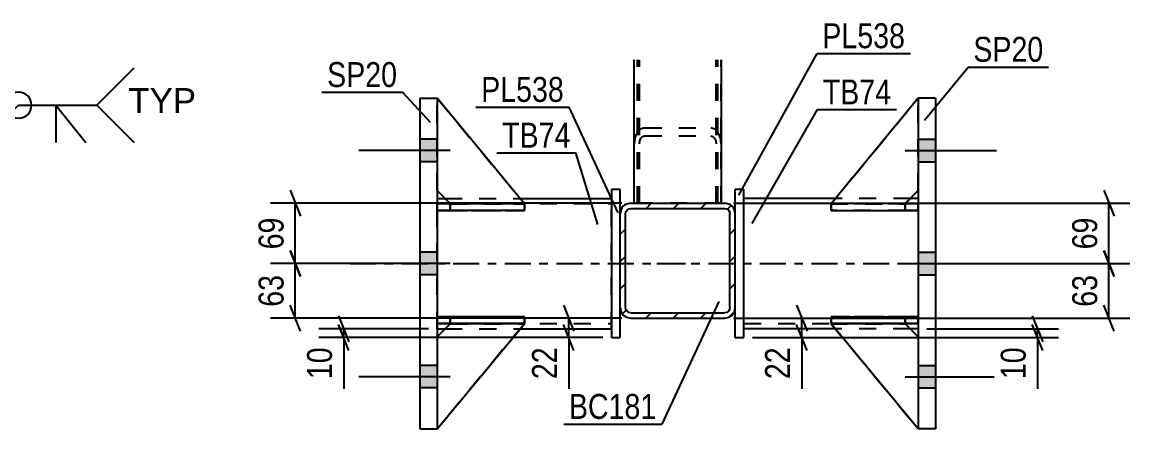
# Model space of a CAD drawing. Header units: millimetres. Extents: x 0 to 841, y 0 to 594.
# Drawn here: x 135.1 to 262.3, y 149.6 to 196.4 of the extents above; entities that cross this region are included whole.
import ezdxf

# ---------------------------------------------------------------- set-up
doc = ezdxf.new("R2010")
doc.units = ezdxf.units.MM
doc.linetypes.add('DXK_LINE_DOT2', pattern=[3.9198, 1.9599, -1.9599])
doc.linetypes.add('DXK_LINE_DOT3', pattern=[5.9187, 2.979, -0.9799, 0.9799, -0.9799])
doc.styles.add('Arial', font='ARIAL.TTF', dxfattribs={"height": 0.2})
doc.styles.add('Arial Narrow', font='ARIALN.TTF', dxfattribs={"height": 0.2})

# ---------------------------------------------------------------- blocks, each defined once
blk = doc.blocks.new('Part-318884981-1444 - 1248')
at = {"color": 7, "linetype": 'DXK_LINE_DOT2'}
for p, q in [((205.38, 175.54), (205.38, 192.03)), ((205.98, 175.54), (205.98, 192.03)), ((214.78, 175.54), (214.78, 192.03)), ((215.38, 175.54), (215.38, 192.03)), ((205.73, 183.67), (205.47, 183.07)), ((206.12, 184.07), (205.73, 183.67)), ((206.58, 184.22), (206.12, 184.07)), ((206.16, 183.01), (206.35, 183.22)), ((206.35, 183.22), (206.58, 183.29)), ((206.58, 184.22), (214.18, 184.22)), ((206.58, 183.29), (214.18, 183.29)), ((214.64, 184.07), (214.18, 184.22)), ((214.18, 183.29), (214.41, 183.22)), ((214.41, 183.22), (214.61, 183.01)), ((215.03, 183.67), (214.64, 184.07)), ((215.29, 183.07), (215.03, 183.67)), ((205.47, 183.07), (205.38, 182.36)), ((205.98, 182.36), (206.03, 182.71)), ((206.03, 182.71), (206.16, 183.01)), ((214.61, 183.01), (214.74, 182.71)), ((214.74, 182.71), (214.78, 182.36)), ((215.38, 182.36), (215.29, 183.07)), ((205.38, 175.54), (215.38, 175.54))]:
    blk.add_line(p, q, dxfattribs=at)
blk = doc.blocks.new('Part-318884981-1316 - 1248')
at = {"color": 7, "linetype": 'DXK_LINE_DOT2'}
for p, q in [((182.78, 176.99), (182.78, 187.6)), ((182.78, 187.6), (192.78, 175.49)), ((182.78, 187.6), (192.78, 175.49)), ((184.28, 175.49), (182.78, 176.99)), ((184.28, 175.49), (182.78, 176.99)), ((192.78, 175.49), (184.28, 175.49)), ((184.28, 175.49), (184.28, 175.49)), ((184.28, 175.49), (192.78, 175.49)), ((192.78, 175.49), (192.78, 175.49))]:
    blk.add_line(p, q, dxfattribs=at)
blk = doc.blocks.new('Part-318884981-1436 - 1248')
at = {"color": 2, "linetype": 'Continuous'}
for p, q in [((184.28, 161.69), (182.78, 160.19)), ((182.78, 149.6), (192.78, 161.69)), ((192.78, 161.69), (184.28, 161.69)), ((184.28, 161.69), (184.28, 161.69)), ((192.78, 161.69), (192.78, 161.69))]:
    blk.add_line(p, q, dxfattribs=at)
at = {"color": 7, "linetype": 'DXK_LINE_DOT2'}
for p, q in [((182.78, 160.19), (184.28, 161.69)), ((182.78, 149.6), (192.78, 161.69)), ((184.28, 161.69), (192.78, 161.69)), ((182.78, 160.19), (182.78, 149.6))]:
    blk.add_line(p, q, dxfattribs=at)
blk = doc.blocks.new('Part-318884981-1445 - 1248')
at = {"color": 2, "linetype": 'Continuous'}
for p, q in [((205.38, 175.54), (205.38, 192.03)), ((215.38, 192.03), (215.38, 175.54))]:
    blk.add_line(p, q, dxfattribs=at)
at = {"color": 7, "linetype": 'DXK_LINE_DOT2'}
for p, q in [((205.78, 175.54), (205.78, 192.03)), ((214.98, 175.54), (214.98, 192.03)), ((215.38, 175.54), (205.38, 175.54))]:
    blk.add_line(p, q, dxfattribs=at)
blk = doc.blocks.new('Part-318884981-1317 - 1248')
at = {"color": 2, "linetype": 'Continuous'}
for p, q in [((182.78, 187.6), (182.78, 187.6)), ((192.78, 175.49), (182.78, 187.6)), ((184.27, 175.5), (182.78, 176.99)), ((191.53, 175.49), (192.78, 175.49)), ((192.78, 175.49), (192.78, 175.49))]:
    blk.add_line(p, q, dxfattribs=at)
at = {"color": 7, "linetype": 'DXK_LINE_DOT2'}
for p, q in [((182.78, 187.6), (192.78, 175.49)), ((182.78, 187.6), (182.78, 187.6)), ((182.78, 176.99), (182.78, 187.6)), ((184.28, 175.49), (182.78, 176.99)), ((184.28, 175.49), (184.27, 175.5)), ((192.78, 175.49), (184.28, 175.49)), ((184.28, 175.49), (184.28, 175.49)), ((184.28, 175.49), (191.53, 175.49))]:
    blk.add_line(p, q, dxfattribs=at)
blk = doc.blocks.new('Part-318884981-1315 - 1248')
at = {"color": 7, "linetype": 'DXK_LINE_DOT2'}
for p, q in [((182.78, 162.5), (184.28, 162.5)), ((192.78, 162.5), (182.78, 162.5)), ((182.78, 162.5), (182.78, 162.5)), ((182.78, 162.5), (182.78, 161.7)), ((182.78, 162.5), (182.78, 161.7)), ((184.28, 161.7), (182.78, 161.7)), ((182.78, 161.7), (192.78, 161.7)), ((182.78, 161.7), (182.78, 161.7)), ((184.28, 162.5), (192.78, 162.5)), ((184.28, 162.5), (184.28, 161.7)), ((192.78, 161.7), (184.28, 161.7)), ((192.78, 162.5), (192.78, 161.7))]:
    blk.add_line(p, q, dxfattribs=at)
blk = doc.blocks.new('Part-318884981-1318 - 1248')
at = {"color": 7, "linetype": 'DXK_LINE_DOT2'}
for p, q in [((184.28, 161.69), (182.78, 160.19)), ((182.78, 149.6), (192.78, 161.69)), ((182.78, 160.19), (184.28, 161.69)), ((192.78, 161.69), (182.78, 149.6)), ((192.78, 161.69), (184.28, 161.69)), ((184.28, 161.69), (184.28, 161.69)), ((184.28, 161.69), (192.78, 161.69)), ((192.78, 161.69), (192.78, 161.69)), ((182.78, 160.19), (182.78, 149.6))]:
    blk.add_line(p, q, dxfattribs=at)
blk = doc.blocks.new('Part-318884981-1337 - 1248')
at = {"color": 2, "linetype": 'Continuous'}
for p, q in [((180.78, 187.6), (182.78, 187.6)), ((180.78, 187.6), (180.78, 149.6)), ((182.78, 187.6), (182.78, 149.6)), ((180.78, 149.6), (182.78, 149.6))]:
    blk.add_line(p, q, dxfattribs=at)
blk = doc.blocks.new('Part-318884981-1466 - 1248')
at = {"linetype": 'Continuous'}
h = blk.add_hatch(dxfattribs=at)
h.set_pattern_fill('', scale=0.7, style=0, pattern_type=0)
h.set_pattern_definition([(45, (216.2405, 162.4318), (-1.57154, 1.57154), [])])
h.paths.add_polyline_path([(215.78, 162.34), (216.24, 162.43), (216.63, 162.69), (216.89, 163.08), (216.98, 163.54), (216.98, 174.34), (216.89, 174.8), (216.63, 175.19), (216.24, 175.45), (215.78, 175.54), (204.98, 175.54), (204.52, 175.45), (204.13, 175.19), (203.87, 174.8), (203.78, 174.34), (203.78, 163.54), (203.87, 163.08), (204.13, 162.69), (204.52, 162.43), (204.98, 162.34)])
h.paths.add_polyline_path([(204.98, 162.94), (204.75, 162.99), (204.56, 163.12), (204.43, 163.31), (204.38, 163.54), (204.38, 174.34), (204.43, 174.57), (204.56, 174.76), (204.75, 174.89), (204.98, 174.94), (215.78, 174.94), (216.01, 174.89), (216.21, 174.76), (216.34, 174.57), (216.38, 174.34), (216.38, 163.54), (216.34, 163.31), (216.21, 163.12), (216.01, 162.99), (215.78, 162.94)])
at = {"color": 2, "linetype": 'Continuous'}
for p, q in [((204.98, 175.54), (204.52, 175.45)), ((204.98, 175.54), (215.78, 175.54)), ((216.24, 175.45), (215.78, 175.54)), ((203.87, 174.8), (203.78, 174.34)), ((203.78, 163.54), (203.78, 174.34)), ((204.38, 174.34), (204.43, 174.57)), ((204.38, 163.54), (204.38, 174.34)), ((204.43, 174.57), (204.56, 174.76)), ((204.56, 174.76), (204.75, 174.89)), ((204.75, 174.89), (204.98, 174.94)), ((204.98, 174.94), (215.78, 174.94)), ((215.78, 174.94), (216.01, 174.89)), ((216.01, 174.89), (216.21, 174.76)), ((216.21, 174.76), (216.34, 174.57)), ((216.34, 174.57), (216.38, 174.34)), ((216.38, 163.54), (216.38, 174.34)), ((216.98, 174.34), (216.89, 174.8)), ((216.98, 163.54), (216.98, 174.34)), ((203.78, 163.54), (203.87, 163.08)), ((204.43, 163.31), (204.38, 163.54)), ((204.56, 163.12), (204.43, 163.31)), ((204.75, 162.99), (204.56, 163.12)), ((204.98, 162.94), (204.75, 162.99)), ((204.98, 162.94), (215.78, 162.94)), ((216.01, 162.99), (215.78, 162.94)), ((216.21, 163.12), (216.01, 162.99)), ((216.34, 163.31), (216.21, 163.12)), ((216.38, 163.54), (216.34, 163.31)), ((216.89, 163.08), (216.98, 163.54)), ((204.52, 162.43), (204.98, 162.34)), ((204.98, 162.34), (215.78, 162.34)), ((215.78, 162.34), (216.24, 162.43))]:
    blk.add_line(p, q, dxfattribs=at)
at = {"color": 7, "linetype": 'DXK_LINE_DOT3'}
blk.add_line((210.38, 168.94), (210.38, 168.94), dxfattribs=at)
at = {"color": 2, "linetype": 'Continuous'}
for centre, start, end in [((204.98, 174.34), 112.5, 157.5), ((215.78, 174.34), 22.5, 67.5), ((204.98, 163.54), 202.5, 247.5), ((215.78, 163.54), 292.5, 337.5)]:
    blk.add_arc(centre, 1.2, start, end, dxfattribs=at)
blk = doc.blocks.new('Part-318884981-1342 - 1248')
at = {"color": 2, "linetype": 'Continuous'}
for p, q in [((239.98, 187.6), (237.98, 187.6)), ((237.98, 187.6), (237.98, 149.6)), ((239.98, 187.6), (239.98, 149.6)), ((239.98, 149.6), (237.98, 149.6))]:
    blk.add_line(p, q, dxfattribs=at)
blk = doc.blocks.new('Part-318884981-1343 - 1248')
at = {"color": 2, "linetype": 'Continuous'}
for p, q in [((182.78, 174.7), (182.78, 175.5)), ((182.78, 175.5), (191.53, 175.5)), ((192.78, 175.5), (192.77, 175.5)), ((192.78, 174.7), (192.78, 175.5)), ((192.78, 174.7), (182.78, 174.7)), ((182.78, 174.7), (182.78, 174.7))]:
    blk.add_line(p, q, dxfattribs=at)
at = {"color": 7, "linetype": 'DXK_LINE_DOT2'}
for p, q in [((184.28, 175.5), (182.78, 175.5)), ((184.28, 174.7), (184.28, 175.5)), ((184.28, 175.5), (192.77, 175.5)), ((182.78, 174.7), (184.28, 174.7)), ((184.28, 174.7), (192.78, 174.7))]:
    blk.add_line(p, q, dxfattribs=at)
blk = doc.blocks.new('Part-318884981-1432 - 1248')
at = {"color": 7, "linetype": 'DXK_LINE_DOT2'}
for p, q in [((227.98, 161.7), (227.98, 162.5)), ((227.98, 162.5), (236.48, 162.5)), ((237.98, 162.5), (227.98, 162.5)), ((236.48, 161.7), (227.98, 161.7)), ((227.98, 161.7), (237.98, 161.7)), ((236.48, 161.7), (236.48, 162.5)), ((236.48, 162.5), (237.98, 162.5)), ((237.98, 161.7), (236.48, 161.7)), ((237.98, 161.7), (237.98, 162.5)), ((237.98, 161.7), (237.98, 162.5)), ((237.98, 162.5), (237.98, 162.5)), ((237.98, 161.7), (237.98, 161.7))]:
    blk.add_line(p, q, dxfattribs=at)
blk = doc.blocks.new('Part-318884981-1368 - 1248')
at = {"color": 2, "linetype": 'Continuous'}
for p, q in [((237.98, 187.6), (227.98, 175.49)), ((237.98, 187.6), (237.98, 187.6)), ((236.49, 175.5), (237.98, 176.99)), ((229.23, 175.49), (227.98, 175.49)), ((227.98, 175.49), (227.98, 175.49))]:
    blk.add_line(p, q, dxfattribs=at)
at = {"color": 7, "linetype": 'DXK_LINE_DOT2'}
for p, q in [((237.98, 187.6), (227.98, 175.49)), ((237.98, 176.99), (237.98, 187.6)), ((236.48, 175.49), (237.98, 176.99)), ((236.48, 175.49), (227.98, 175.49)), ((236.48, 175.49), (229.23, 175.49)), ((236.48, 175.49), (236.49, 175.5)), ((236.48, 175.49), (236.48, 175.49))]:
    blk.add_line(p, q, dxfattribs=at)
blk = doc.blocks.new('Part-318884981-1433 - 1248')
at = {"color": 7, "linetype": 'DXK_LINE_DOT2'}
for p, q in [((227.98, 174.7), (227.98, 175.5)), ((227.98, 175.5), (236.48, 175.5)), ((237.98, 175.5), (227.98, 175.5)), ((236.48, 174.7), (236.48, 175.5)), ((236.48, 175.5), (237.98, 175.5)), ((237.98, 174.7), (237.98, 175.5)), ((237.98, 174.7), (237.98, 175.5)), ((237.98, 175.5), (237.98, 175.5)), ((236.48, 174.7), (227.98, 174.7)), ((227.98, 174.7), (237.98, 174.7)), ((237.98, 174.7), (236.48, 174.7)), ((237.98, 174.7), (237.98, 174.7))]:
    blk.add_line(p, q, dxfattribs=at)
blk = doc.blocks.new('Part-318884981-1369 - 1248')
at = {"color": 7, "linetype": 'DXK_LINE_DOT2'}
for p, q in [((227.98, 161.69), (236.48, 161.69)), ((237.98, 149.6), (227.98, 161.69)), ((227.98, 161.69), (227.98, 161.69)), ((236.48, 161.69), (227.98, 161.69)), ((227.98, 161.69), (237.98, 149.6)), ((236.48, 161.69), (237.98, 160.19)), ((236.48, 161.69), (236.48, 161.69)), ((237.98, 160.19), (236.48, 161.69)), ((237.98, 160.19), (237.98, 149.6))]:
    blk.add_line(p, q, dxfattribs=at)
blk = doc.blocks.new('Part-318884981-1434 - 1248')
at = {"color": 2, "linetype": 'Continuous'}
for p, q in [((227.98, 162.5), (237.98, 162.5)), ((227.98, 162.5), (227.98, 161.7)), ((237.98, 161.7), (227.98, 161.7)), ((237.98, 162.5), (237.98, 162.5)), ((237.98, 161.7), (237.98, 162.5))]:
    blk.add_line(p, q, dxfattribs=at)
at = {"color": 7, "linetype": 'DXK_LINE_DOT2'}
for p, q in [((236.48, 162.5), (227.98, 162.5)), ((227.98, 161.7), (236.48, 161.7)), ((237.98, 162.5), (236.48, 162.5)), ((236.48, 162.5), (236.48, 161.7)), ((236.48, 161.7), (237.98, 161.7)), ((237.98, 162.5), (237.98, 162.5))]:
    blk.add_line(p, q, dxfattribs=at)
blk = doc.blocks.new('Part-318884981-1370 - 1248')
at = {"color": 2, "linetype": 'Continuous'}
for p, q in [((227.98, 161.69), (227.98, 161.69)), ((236.48, 161.69), (227.98, 161.69)), ((237.98, 149.6), (227.98, 161.69)), ((236.48, 161.69), (236.48, 161.69)), ((236.48, 161.69), (237.98, 160.19))]:
    blk.add_line(p, q, dxfattribs=at)
at = {"color": 7, "linetype": 'DXK_LINE_DOT2'}
for p, q in [((227.98, 161.69), (236.48, 161.69)), ((237.98, 149.6), (227.98, 161.69)), ((236.48, 161.69), (237.98, 160.19)), ((237.98, 160.19), (237.98, 149.6))]:
    blk.add_line(p, q, dxfattribs=at)
blk = doc.blocks.new('Part-318884981-1385 - 1248')
at = {"color": 2, "linetype": 'Continuous'}
for p, q in [((182.78, 176.1), (183.67, 176.1)), ((192.28, 176.1), (202.78, 176.1)), ((182.78, 161.1), (183.69, 161.1)), ((192.29, 161.1), (202.78, 161.1))]:
    blk.add_line(p, q, dxfattribs=at)
at = {"color": 7, "linetype": 'DXK_LINE_DOT2'}
for p, q in [((182.78, 161.1), (182.78, 176.1)), ((182.78, 175.5), (202.78, 175.5)), ((183.67, 176.1), (192.28, 176.1)), ((202.78, 161.1), (202.78, 176.1)), ((182.78, 161.7), (202.78, 161.7)), ((183.69, 161.1), (192.29, 161.1))]:
    blk.add_line(p, q, dxfattribs=at)
at = {"color": 7, "linetype": 'DXK_LINE_DOT3'}
blk.add_line((172.78, 168.6), (212.78, 168.6), dxfattribs=at)
blk = doc.blocks.new('Part-318884981-1400 - 1248')
at = {"color": 2, "linetype": 'Continuous'}
for p, q in [((203.78, 177.1), (202.78, 177.1)), ((202.78, 177.1), (202.78, 160.1)), ((203.78, 174.34), (203.78, 177.1)), ((203.78, 160.1), (203.78, 163.54)), ((202.78, 160.1), (203.78, 160.1))]:
    blk.add_line(p, q, dxfattribs=at)
at = {"color": 7, "linetype": 'DXK_LINE_DOT2'}
blk.add_line((203.78, 163.54), (203.78, 174.34), dxfattribs=at)
blk = doc.blocks.new('Part-318884981-1405 - 1248')
at = {"color": 2, "linetype": 'Continuous'}
for p, q in [((217.98, 177.1), (216.98, 177.1)), ((216.98, 174.34), (216.98, 177.1)), ((217.98, 160.1), (217.98, 177.1)), ((216.98, 160.1), (216.98, 163.54)), ((216.98, 160.1), (217.98, 160.1))]:
    blk.add_line(p, q, dxfattribs=at)
at = {"color": 7, "linetype": 'DXK_LINE_DOT2'}
blk.add_line((216.98, 163.54), (216.98, 174.34), dxfattribs=at)
blk = doc.blocks.new('Bolt-318884981-1414 - 1248')
at = {"linetype": 'Continuous'}
for points in [[(239.98, 180.3), (239.98, 182.9), (237.98, 182.9), (237.98, 180.3)], [(239.98, 180.3), (239.98, 182.9), (237.98, 182.9), (237.98, 180.3)], [(239.98, 180.3), (239.98, 182.9), (237.98, 182.9), (237.98, 180.3)], [(239.98, 167.3), (239.98, 169.9), (237.98, 169.9), (237.98, 167.3)], [(239.98, 167.3), (239.98, 169.9), (237.98, 169.9), (237.98, 167.3)], [(239.98, 154.3), (239.98, 156.9), (237.98, 156.9), (237.98, 154.3)], [(239.98, 154.3), (239.98, 156.9), (237.98, 156.9), (237.98, 154.3)], [(239.98, 154.3), (239.98, 156.9), (237.98, 156.9), (237.98, 154.3)]]:
    blk.add_hatch(color=1, dxfattribs=at).paths.add_polyline_path(points)
at = {"color": 1, "linetype": 'Continuous'}
for p, q in [((237.98, 182.9), (239.98, 182.9)), ((237.98, 182.9), (239.98, 182.9)), ((237.98, 182.9), (239.98, 182.9)), ((236.48, 181.6), (246.98, 181.6)), ((236.48, 181.6), (246.98, 181.6)), ((236.48, 181.6), (246.98, 181.6)), ((237.98, 180.3), (239.98, 180.3)), ((237.98, 180.3), (239.98, 180.3)), ((237.98, 180.3), (239.98, 180.3)), ((237.98, 169.9), (239.98, 169.9)), ((237.98, 169.9), (239.98, 169.9)), ((236.48, 168.6), (246.98, 168.6)), ((236.48, 168.6), (246.98, 168.6)), ((237.98, 167.3), (239.98, 167.3)), ((237.98, 167.3), (239.98, 167.3)), ((237.98, 156.9), (239.98, 156.9)), ((237.98, 156.9), (239.98, 156.9)), ((237.98, 156.9), (239.98, 156.9)), ((236.48, 155.6), (246.98, 155.6)), ((236.48, 155.6), (246.98, 155.6)), ((236.48, 155.6), (246.98, 155.6)), ((237.98, 154.3), (239.98, 154.3)), ((237.98, 154.3), (239.98, 154.3)), ((237.98, 154.3), (239.98, 154.3))]:
    blk.add_line(p, q, dxfattribs=at)
blk = doc.blocks.new('Bolt-318884981-1415 - 1248')
at = {"linetype": 'Continuous'}
for points in [[(182.78, 180.3), (182.78, 182.9), (180.78, 182.9), (180.78, 180.3)], [(182.78, 180.3), (182.78, 182.9), (180.78, 182.9), (180.78, 180.3)], [(182.78, 180.3), (182.78, 182.9), (180.78, 182.9), (180.78, 180.3)], [(182.78, 167.3), (182.78, 169.9), (180.78, 169.9), (180.78, 167.3)], [(182.78, 167.3), (182.78, 169.9), (180.78, 169.9), (180.78, 167.3)], [(182.78, 154.3), (182.78, 156.9), (180.78, 156.9), (180.78, 154.3)], [(182.78, 154.3), (182.78, 156.9), (180.78, 156.9), (180.78, 154.3)], [(182.78, 154.3), (182.78, 156.9), (180.78, 156.9), (180.78, 154.3)]]:
    blk.add_hatch(color=1, dxfattribs=at).paths.add_polyline_path(points)
at = {"color": 1, "linetype": 'Continuous'}
for p, q in [((182.78, 182.9), (180.78, 182.9)), ((182.78, 182.9), (180.78, 182.9)), ((182.78, 182.9), (180.78, 182.9)), ((184.28, 181.6), (173.78, 181.6)), ((184.28, 181.6), (173.78, 181.6)), ((184.28, 181.6), (173.78, 181.6)), ((182.78, 180.3), (180.78, 180.3)), ((182.78, 180.3), (180.78, 180.3)), ((182.78, 180.3), (180.78, 180.3)), ((182.78, 169.9), (180.78, 169.9)), ((182.78, 169.9), (180.78, 169.9)), ((184.28, 168.6), (173.78, 168.6)), ((184.28, 168.6), (173.78, 168.6)), ((182.78, 167.3), (180.78, 167.3)), ((182.78, 167.3), (180.78, 167.3)), ((182.78, 156.9), (180.78, 156.9)), ((182.78, 156.9), (180.78, 156.9)), ((182.78, 156.9), (180.78, 156.9)), ((184.28, 155.6), (173.78, 155.6)), ((184.28, 155.6), (173.78, 155.6)), ((184.28, 155.6), (173.78, 155.6)), ((182.78, 154.3), (180.78, 154.3)), ((182.78, 154.3), (180.78, 154.3)), ((182.78, 154.3), (180.78, 154.3))]:
    blk.add_line(p, q, dxfattribs=at)
blk = doc.blocks.new('Part-318884981-1429 - 1248')
at = {"color": 7, "linetype": 'DXK_LINE_DOT2'}
for p, q in [((182.78, 175.5), (184.28, 175.5)), ((192.78, 175.5), (182.78, 175.5)), ((182.78, 175.5), (182.78, 175.5)), ((182.78, 175.5), (182.78, 174.7)), ((182.78, 175.5), (182.78, 174.7)), ((184.28, 175.5), (192.78, 175.5)), ((184.28, 175.5), (184.28, 174.7)), ((192.78, 175.5), (192.78, 174.7)), ((184.28, 174.7), (182.78, 174.7)), ((182.78, 174.7), (192.78, 174.7)), ((182.78, 174.7), (182.78, 174.7)), ((192.78, 174.7), (184.28, 174.7))]:
    blk.add_line(p, q, dxfattribs=at)
blk = doc.blocks.new('Part-318884981-1430 - 1248')
at = {"color": 2, "linetype": 'Continuous'}
for p, q in [((182.78, 161.7), (182.78, 162.5)), ((192.78, 162.5), (182.78, 162.5)), ((192.78, 161.7), (182.78, 161.7)), ((182.78, 161.7), (182.78, 161.7)), ((192.78, 161.7), (192.78, 162.5))]:
    blk.add_line(p, q, dxfattribs=at)
at = {"color": 7, "linetype": 'DXK_LINE_DOT2'}
for p, q in [((184.28, 162.5), (182.78, 162.5)), ((182.78, 161.7), (184.28, 161.7)), ((184.28, 161.7), (184.28, 162.5)), ((192.78, 162.5), (184.28, 162.5)), ((184.28, 161.7), (192.78, 161.7))]:
    blk.add_line(p, q, dxfattribs=at)
blk = doc.blocks.new('Part-318884981-1431 - 1248')
at = {"color": 7, "linetype": 'DXK_LINE_DOT2'}
for p, q in [((237.98, 187.6), (227.98, 175.49)), ((227.98, 175.49), (237.98, 187.6)), ((237.98, 176.99), (237.98, 187.6)), ((236.48, 175.49), (237.98, 176.99)), ((236.48, 175.49), (237.98, 176.99)), ((227.98, 175.49), (236.48, 175.49)), ((227.98, 175.49), (227.98, 175.49)), ((236.48, 175.49), (227.98, 175.49)), ((236.48, 175.49), (236.48, 175.49))]:
    blk.add_line(p, q, dxfattribs=at)
blk = doc.blocks.new('Part-318884981-1435 - 1248')
at = {"color": 2, "linetype": 'Continuous'}
for p, q in [((227.99, 175.5), (227.98, 175.5)), ((227.98, 175.5), (227.98, 174.7)), ((237.98, 175.5), (229.23, 175.5)), ((237.98, 175.5), (237.98, 175.5)), ((237.98, 175.5), (237.98, 174.7)), ((227.98, 174.7), (237.98, 174.7))]:
    blk.add_line(p, q, dxfattribs=at)
at = {"color": 7, "linetype": 'DXK_LINE_DOT2'}
for p, q in [((229.23, 175.5), (227.99, 175.5)), ((236.48, 175.5), (227.99, 175.5)), ((236.48, 175.5), (237.98, 175.5)), ((236.48, 175.5), (236.48, 174.7)), ((237.98, 175.5), (237.98, 175.5)), ((227.98, 174.7), (236.48, 174.7)), ((236.48, 174.7), (237.98, 174.7))]:
    blk.add_line(p, q, dxfattribs=at)
blk = doc.blocks.new('Part-318884981-1475 - 1248')
at = {"color": 2, "linetype": 'Continuous'}
for p, q in [((228.48, 176.1), (217.98, 176.1)), ((237.98, 176.1), (237.09, 176.1)), ((228.47, 161.1), (217.98, 161.1)), ((237.98, 161.1), (237.07, 161.1))]:
    blk.add_line(p, q, dxfattribs=at)
at = {"color": 7, "linetype": 'DXK_LINE_DOT2'}
for p, q in [((217.98, 161.1), (217.98, 176.1)), ((237.98, 175.5), (217.98, 175.5)), ((237.09, 176.1), (228.48, 176.1)), ((237.98, 176.1), (237.98, 161.1)), ((217.98, 161.7), (237.98, 161.7)), ((237.07, 161.1), (228.47, 161.1))]:
    blk.add_line(p, q, dxfattribs=at)
at = {"color": 7, "linetype": 'DXK_LINE_DOT3'}
blk.add_line((207.98, 168.6), (247.98, 168.6), dxfattribs=at)
blk = doc.blocks.new('StraightDimension-318884981-1525 - 1248')
at = {"color": 7, "linetype": 'Continuous'}
for p, q in [((197.27, 163.84), (198.47, 160.84)), ((203.98, 162.34), (195.02, 162.34)), ((198.47, 158.6), (197.27, 161.6)), ((197.87, 160.1), (197.87, 162.34)), ((201.78, 160.1), (195.02, 160.1)), ((197.87, 160.1), (197.87, 154.2)), ((197.87, 160.1), (197.87, 154.2))]:
    blk.add_line(p, q, dxfattribs=at)
at = {"color": 0}
blk.add_wipeout([(197.12, 159.58), (192.92, 159.58), (192.92, 154.72), (197.12, 154.72)], dxfattribs=at)
at = {"color": 3, "style": 'Arial Narrow'}
blk.add_text('22', height=2.863, rotation=90.0002, dxfattribs=at).set_placement((196.52, 155.32))
blk = doc.blocks.new('StraightDimension-318884981-1547 - 1248')
at = {"color": 7, "linetype": 'Continuous'}
for p, q in [((259.27, 177.04), (260.47, 174.04)), ((216.78, 175.54), (262.27, 175.54)), ((259.87, 168.6), (259.87, 175.54)), ((260.47, 167.1), (259.27, 170.1)), ((246.46, 168.6), (262.27, 168.6))]:
    blk.add_line(p, q, dxfattribs=at)
at = {"color": 0}
blk.add_wipeout([(259.12, 174.5), (254.92, 174.5), (254.92, 169.64), (259.12, 169.64)], dxfattribs=at)
at = {"color": 3, "style": 'Arial Narrow'}
blk.add_text('69', height=2.863, rotation=90.0002, dxfattribs=at).set_placement((258.52, 170.24))
blk = doc.blocks.new('StraightDimension-318884981-1486 - 1248')
at = {"color": 7, "linetype": 'Continuous'}
for p, q in [((171.45, 162.6), (172.65, 159.6)), ((172.65, 158.6), (171.45, 161.6)), ((181.78, 161.1), (169.2, 161.1)), ((172.05, 160.1), (172.05, 161.1)), ((201.78, 160.1), (169.2, 160.1)), ((172.05, 160.1), (172.05, 154.2)), ((172.05, 160.1), (172.05, 154.2))]:
    blk.add_line(p, q, dxfattribs=at)
at = {"color": 0}
blk.add_wipeout([(171.3, 159.58), (167.1, 159.58), (167.1, 154.72), (171.3, 154.72)], dxfattribs=at)
at = {"color": 3, "style": 'Arial Narrow'}
blk.add_text('10', height=2.863, rotation=90.0002, dxfattribs=at).set_placement((170.7, 155.32))
blk = doc.blocks.new('StraightDimension-318884981-1502 - 1248')
at = {"color": 7, "linetype": 'Continuous'}
for p, q in [((251.07, 162.6), (252.27, 159.6)), ((252.27, 158.6), (251.07, 161.6)), ((238.98, 161.1), (254.07, 161.1)), ((251.67, 160.1), (251.67, 161.1)), ((218.98, 160.1), (254.07, 160.1)), ((251.67, 160.1), (251.67, 154.2)), ((251.67, 160.1), (251.67, 154.2))]:
    blk.add_line(p, q, dxfattribs=at)
at = {"color": 0}
blk.add_wipeout([(250.92, 159.58), (246.72, 159.58), (246.72, 154.72), (250.92, 154.72)], dxfattribs=at)
at = {"color": 3, "style": 'Arial Narrow'}
blk.add_text('10', height=2.863, rotation=90.0002, dxfattribs=at).set_placement((250.32, 155.32))
blk = doc.blocks.new('StraightDimension-318884981-1514 - 1248')
at = {"color": 7, "linetype": 'Continuous'}
for p, q in [((224.02, 163.84), (225.22, 160.84)), ((216.78, 162.34), (227.02, 162.34)), ((225.22, 158.6), (224.02, 161.6)), ((224.62, 160.1), (224.62, 162.34)), ((218.98, 160.1), (227.02, 160.1)), ((224.62, 160.1), (224.62, 154.2)), ((224.62, 160.1), (224.62, 154.2))]:
    blk.add_line(p, q, dxfattribs=at)
at = {"color": 0}
blk.add_wipeout([(223.87, 159.58), (219.67, 159.58), (219.67, 154.72), (223.87, 154.72)], dxfattribs=at)
at = {"color": 3, "style": 'Arial Narrow'}
blk.add_text('22', height=2.863, rotation=90.0002, dxfattribs=at).set_placement((223.27, 155.32))
blk = doc.blocks.new('StraightDimension-318884981-1536 - 1248')
at = {"color": 7, "linetype": 'Continuous'}
for p, q in [((259.27, 170.1), (260.47, 167.1)), ((246.46, 168.6), (262.27, 168.6)), ((259.87, 162.34), (259.87, 168.6)), ((260.47, 160.84), (259.27, 163.84)), ((216.78, 162.34), (262.27, 162.34))]:
    blk.add_line(p, q, dxfattribs=at)
at = {"color": 0}
blk.add_wipeout([(259.12, 167.9), (254.92, 167.9), (254.92, 163.04), (259.12, 163.04)], dxfattribs=at)
at = {"color": 3, "style": 'Arial Narrow'}
blk.add_text('63', height=2.863, rotation=90.0002, dxfattribs=at).set_placement((258.52, 163.64))
blk = doc.blocks.new('StraightDimension-318884981-1558 - 1248')
at = {"color": 7, "linetype": 'Continuous'}
for p, q in [((165.89, 170.1), (167.09, 167.1)), ((174.82, 168.6), (163.64, 168.6)), ((166.49, 162.34), (166.49, 168.6)), ((167.09, 160.84), (165.89, 163.84)), ((203.98, 162.34), (163.64, 162.34))]:
    blk.add_line(p, q, dxfattribs=at)
at = {"color": 0}
blk.add_wipeout([(165.74, 167.9), (161.54, 167.9), (161.54, 163.04), (165.74, 163.04)], dxfattribs=at)
at = {"color": 3, "style": 'Arial Narrow'}
blk.add_text('63', height=2.863, rotation=90.0002, dxfattribs=at).set_placement((165.14, 163.64))
blk = doc.blocks.new('StraightDimension-318884981-1568 - 1248')
at = {"color": 7, "linetype": 'Continuous'}
for p, q in [((165.89, 177.04), (167.09, 174.04)), ((203.98, 175.54), (163.64, 175.54)), ((166.49, 168.6), (166.49, 175.54)), ((167.09, 167.1), (165.89, 170.1)), ((174.82, 168.6), (163.64, 168.6))]:
    blk.add_line(p, q, dxfattribs=at)
at = {"color": 0}
blk.add_wipeout([(165.74, 174.5), (161.54, 174.5), (161.54, 169.64), (165.74, 169.64)], dxfattribs=at)
at = {"color": 3, "style": 'Arial Narrow'}
blk.add_text('69', height=2.863, rotation=90.0002, dxfattribs=at).set_placement((165.14, 170.24))
blk = doc.blocks.new('WeldMark-318884981-1847 - 1580')
at = {"linetype": 'Continuous'}
blk.add_hatch(color=30, dxfattribs=at).paths.add_polyline_path([(123.65, 175.51), (120.95, 174.02), (122.63, 176.61)])
at = {"color": 30, "linetype": 'Continuous'}
for p, q in [((120.95, 174.02), (134.72, 186.81)), ((134.72, 186.81), (143.72, 186.81))]:
    blk.add_line(p, q, dxfattribs=at)
at = {"color": 3, "linetype": 'Continuous'}
for q in [(142.44, 182.52), (139.01, 182.52)]:
    blk.add_line((139.01, 186.81), q, dxfattribs=at)
for start, end in [(90, 270), (270, 90)]:
    blk.add_arc((134.72, 186.81), 1.5, start, end, dxfattribs=at)
at = {"color": 0, "linetype": 'Continuous'}
blk.add_wipeout([(155.1, 185.91), (155.1, 188.91), (147.32, 188.91), (147.32, 185.91)], dxfattribs=at)
blk.add_wipeout([(155.1, 185.91), (155.1, 188.91), (147.32, 188.91), (147.32, 185.91)], dxfattribs=at)
at = {"color": 3, "linetype": 'Continuous'}
for q in [(148.01, 191.09), (148.01, 182.52)]:
    blk.add_line((143.72, 186.81), q, dxfattribs=at)
at = {"color": 3, "linetype": 'Continuous', "style": 'Arial'}
blk.add_text('TYP', height=2.865, dxfattribs=at).set_placement((147.32, 185.91))
blk = doc.blocks.new('Mark-318884981-1396 - 1248')
at = {"color": 0}
blk.add_wipeout([(197.32, 187.19), (197.32, 190.19), (187.82, 190.19), (187.82, 187.19)], dxfattribs=at)
blk.add_wipeout([(197.32, 187.19), (197.32, 190.19), (187.82, 190.19), (187.82, 187.19)], dxfattribs=at)
at = {"color": 30, "linetype": 'Continuous'}
for p in [(187.22, 186.59), (203.56, 174.42)]:
    blk.add_line(p, (197.92, 186.59), dxfattribs=at)
at = {"color": 3, "style": 'Arial Narrow'}
blk.add_text('PL538', height=2.863, dxfattribs=at).set_placement((187.82, 187.19))
blk = doc.blocks.new('Mark-318884981-1332 - 1248')
at = {"color": 0}
blk.add_wipeout([(178.18, 188.9), (178.18, 191.9), (170.14, 191.9), (170.14, 188.9)], dxfattribs=at)
blk.add_wipeout([(178.18, 188.9), (178.18, 191.9), (170.14, 191.9), (170.14, 188.9)], dxfattribs=at)
at = {"color": 30, "linetype": 'Continuous'}
for p in [(169.54, 188.3), (182.02, 184.83)]:
    blk.add_line(p, (178.78, 188.3), dxfattribs=at)
at = {"color": 3, "style": 'Arial Narrow'}
blk.add_text('SP20', height=2.863, dxfattribs=at).set_placement((170.14, 188.9))
blk = doc.blocks.new('Mark-318884981-1381 - 1248')
at = {"color": 0}
blk.add_wipeout([(198.09, 181.93), (198.09, 184.93), (190.23, 184.93), (190.23, 181.93)], dxfattribs=at)
blk.add_wipeout([(198.09, 181.93), (198.09, 184.93), (190.23, 184.93), (190.23, 181.93)], dxfattribs=at)
at = {"color": 30, "linetype": 'Continuous'}
for p in [(189.63, 181.33), (201.22, 173.1)]:
    blk.add_line(p, (198.69, 181.33), dxfattribs=at)
at = {"color": 3, "style": 'Arial Narrow'}
blk.add_text('TB74', height=2.863, dxfattribs=at).set_placement((190.23, 181.93))
blk = doc.blocks.new('Mark-318884981-1401 - 1248')
at = {"color": 0}
blk.add_wipeout([(236.48, 193.36), (236.48, 196.36), (226.98, 196.36), (226.98, 193.36)], dxfattribs=at)
blk.add_wipeout([(236.48, 193.36), (236.48, 196.36), (226.98, 196.36), (226.98, 193.36)], dxfattribs=at)
at = {"color": 30, "linetype": 'Continuous'}
for p, q in [((217.41, 176.45), (226.38, 192.76)), ((226.38, 192.76), (237.08, 192.76))]:
    blk.add_line(p, q, dxfattribs=at)
at = {"color": 3, "style": 'Arial Narrow'}
blk.add_text('PL538', height=2.863, dxfattribs=at).set_placement((226.98, 193.36))
blk = doc.blocks.new('Mark-318884981-1338 - 1248')
at = {"color": 0}
blk.add_wipeout([(252.35, 191.8), (252.35, 194.8), (244.31, 194.8), (244.31, 191.8)], dxfattribs=at)
blk.add_wipeout([(252.35, 191.8), (252.35, 194.8), (244.31, 194.8), (244.31, 191.8)], dxfattribs=at)
at = {"color": 30, "linetype": 'Continuous'}
for p, q in [((238.71, 185.07), (243.71, 191.2)), ((243.71, 191.2), (252.95, 191.2))]:
    blk.add_line(p, q, dxfattribs=at)
at = {"color": 3, "style": 'Arial Narrow'}
blk.add_text('SP20', height=2.863, dxfattribs=at).set_placement((244.31, 191.8))
blk = doc.blocks.new('Mark-318884981-1471 - 1248')
at = {"color": 0}
blk.add_wipeout([(234.88, 186.9), (234.88, 189.9), (227.03, 189.9), (227.03, 186.9)], dxfattribs=at)
blk.add_wipeout([(234.88, 186.9), (234.88, 189.9), (227.03, 189.9), (227.03, 186.9)], dxfattribs=at)
at = {"color": 30, "linetype": 'Continuous'}
for p, q in [((218.92, 173.22), (226.43, 186.3)), ((226.43, 186.3), (235.48, 186.3))]:
    blk.add_line(p, q, dxfattribs=at)
at = {"color": 3, "style": 'Arial Narrow'}
blk.add_text('TB74', height=2.863, dxfattribs=at).set_placement((227.03, 186.9))
blk = doc.blocks.new('Mark-318884981-1462 - 1248')
at = {"color": 0}
blk.add_wipeout([(207.94, 150.75), (207.94, 153.75), (197.89, 153.75), (197.89, 150.75)], dxfattribs=at)
blk.add_wipeout([(207.94, 150.75), (207.94, 153.75), (197.89, 153.75), (197.89, 150.75)], dxfattribs=at)
at = {"color": 30, "linetype": 'Continuous'}
for p in [(215.08, 164.26), (197.29, 150.15)]:
    blk.add_line(p, (208.54, 150.15), dxfattribs=at)
at = {"color": 3, "style": 'Arial Narrow'}
blk.add_text('BC181', height=2.863, dxfattribs=at).set_placement((197.89, 150.75))

msp = doc.modelspace()

# ---------------------------------------------------------------- block references
for name in ['Part-318884981-1444 - 1248', 'Part-318884981-1445 - 1248', 'WeldMark-318884981-1847 - 1580', 'Part-318884981-1337 - 1248', 'Part-318884981-1316 - 1248', 'Part-318884981-1317 - 1248', 'Part-318884981-1368 - 1248', 'Part-318884981-1431 - 1248', 'Part-318884981-1342 - 1248', 'Bolt-318884981-1415 - 1248', 'Bolt-318884981-1414 - 1248', 'Part-318884981-1400 - 1248', 'Part-318884981-1405 - 1248', 'Part-318884981-1385 - 1248', 'Part-318884981-1343 - 1248', 'Part-318884981-1429 - 1248', 'Part-318884981-1466 - 1248', 'Part-318884981-1475 - 1248', 'Part-318884981-1433 - 1248', 'Part-318884981-1435 - 1248', 'Part-318884981-1315 - 1248', 'Part-318884981-1430 - 1248', 'Part-318884981-1436 - 1248', 'Part-318884981-1318 - 1248', 'Part-318884981-1432 - 1248', 'Part-318884981-1434 - 1248', 'Part-318884981-1369 - 1248', 'Part-318884981-1370 - 1248']:
    msp.add_blockref(name, (0, 0))

# ---------------------------------------------------------------- next in the draw order: block references
for name in ['Mark-318884981-1338 - 1248', 'Mark-318884981-1332 - 1248', 'StraightDimension-318884981-1547 - 1248', 'StraightDimension-318884981-1525 - 1248', 'StraightDimension-318884981-1502 - 1248']:
    msp.add_blockref(name, (0, 0))

# ---------------------------------------------------------------- next in the draw order: block references
for name in ['Mark-318884981-1401 - 1248', 'StraightDimension-318884981-1514 - 1248', 'StraightDimension-318884981-1486 - 1248']:
    msp.add_blockref(name, (0, 0))

# ---------------------------------------------------------------- next in the draw order: block references
for name in ['Mark-318884981-1471 - 1248', 'StraightDimension-318884981-1558 - 1248', 'StraightDimension-318884981-1536 - 1248']:
    msp.add_blockref(name, (0, 0))

# ---------------------------------------------------------------- next in the draw order: block references
for name in ['StraightDimension-318884981-1568 - 1248', 'Mark-318884981-1462 - 1248']:
    msp.add_blockref(name, (0, 0))

# ---------------------------------------------------------------- next in the draw order: block references
msp.add_blockref('Mark-318884981-1396 - 1248', (0, 0))

# ---------------------------------------------------------------- next in the draw order: block references
msp.add_blockref('Mark-318884981-1381 - 1248', (0, 0))

doc.saveas('drawing.dxf')
